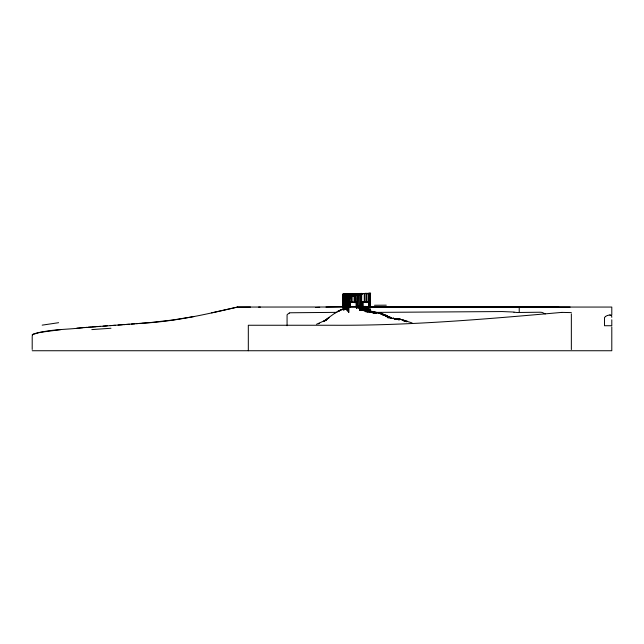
<?xml version="1.0" encoding="UTF-8"?>
<svg xmlns="http://www.w3.org/2000/svg" width="644" height="644" viewBox="0 0 644 644"><rect width="100%" height="100%" fill="white"/><g stroke="black" fill="none" stroke-linecap="round" stroke-linejoin="round"><path stroke-width="0.97" d="M343.542 305.578L343.582 295.467M344.25 305.803L344.29 295.902M345.063 306.021L345.103 296.393M345.917 296.892L345.876 306.021L344.468 306.109L345.844 306.021L345.756 296.393L344.83 296.393L344.741 306.021M346.73 297.383L346.681 306.021L346.561 296.892L345.643 296.892L345.546 306.021L345.482 296.393M347.494 306.021L347.535 297.882M348.307 306.455L348.348 298.373M349.12 306.455L349.161 298.872M343.22 305.578L343.316 295.467L344.234 295.467M343.928 305.803L344.025 295.902M343.518 294.211L343.011 294.791L343.059 294.211L347.277 296.812L347.269 297.391L343.011 294.791L343.518 294.211L347.776 296.812L347.776 297.391L346.126 297.456L347.704 297.456M346.456 297.383L346.359 306.021L346.166 296.232L357.009 293.93L357.122 294.574L354.055 295.202M347.985 306.455L348.074 298.373L349 298.373L349.04 301.964M348.79 306.455L348.935 296.168M354.53 302.704L354.667 295.097M360.616 306.512L360.833 293.994L361.727 293.994M366.396 302.616L366.541 293.849L367.434 293.849M357.645 295.652L357.187 306.037L358.676 306.037L358.676 306.48M356.905 302.261L357.356 295.652M351.31 295.982L351.568 295.25L354.482 294.735L347.527 296.884L343.268 293.881L361.719 293.423L361.67 302.181L370.139 302.181L361.598 302.366M605.537 316.534L604.491 317.54L604.491 325.727L611.792 325.727L611.792 319.81M347.527 296.884L351.31 295.58M354.482 295.129L352.324 294.485L361.719 293.423M352.324 294.888L361.719 293.825L343.268 294.284M334.735 313.258L323.819 321.098L326.548 319.762L316.542 324.278M334.735 313.403L338.374 310.891L342.012 309.41L338.374 311.479L342.012 309.353M360.415 306.109L361.799 306.021L360.415 306.294M211.651 312.847L237.531 307.059L342.809 307.003M344.001 304.934L344.001 306.914L342.962 306.914L342.962 294.26L369.084 293.471M343.324 294.501L343.606 295.137L343.324 294.501L344.709 294.236L344.822 294.88L344.709 294.236M343.735 294.984L342.793 295.185L348.871 298.897L349.821 298.695L349.821 297.898L343.268 293.881M349.62 294.509L347.454 294.067L349.62 294.107L349.08 294.622L349.62 294.107M343.445 295.137L348.219 294.147L348.34 294.791M349.821 298.695L342.793 294.389L345.087 294.896L343.735 294.179L342.793 294.389L342.825 309.804M346.577 294.59L349.281 294.678L348.742 295.202L346.577 294.59L348.742 295.202M346.577 294.992L349.281 295.081M346.383 295.21L344.258 295.636L344.138 294.992L344.419 295.636M345.273 296.256L345.152 295.612L352.614 294.042L352.735 294.678M346.086 296.216L344.5 296.465L357.009 293.93M346.287 296.876L349.362 296.248M347.18 296.852L361.397 293.825L361.517 294.461L347.301 297.488L347.18 296.852L361.92 293.753L361.928 294.332L343.059 294.791M361.517 294.461L347.462 297.488L347.341 296.852M348.871 298.1L349.821 297.898M342.962 294.26L370.123 293.262M193.892 316.558L173.099 319.963L151.485 322.411M237.58 307.108L250.492 307.043M60.858 329.623L38.616 332.537L33.391 333.995L32.248 334.864L32.498 335.637M150.157 322.531L136.456 323.682M141.777 323.248C174.266 321.622 205.991 314.377 237.515 307.059M76.861 328.166L140.344 323.377M82.979 327.667C66.203 329.897 48.284 328.891 32.337 334.719L32.329 335.452M84.275 327.563L86.9 327.353M88.228 327.249L91.359 327.007M134.878 323.811L131.255 324.085M92.261 326.943L95.932 326.669M129.444 324.222L123.825 324.64M97.896 326.516L100.512 326.331M103.072 326.138L107.25 325.84M122.368 324.745L118.037 325.059M110.213 325.623L115.365 325.252M609.393 315.029L610.665 315.077M519.458 312.477L518.967 312.509A31.443 22.234 78.6 0 1 516.053 312.412L513.984 312.147M561.89 312.396L571.333 312.606M561.689 312.404C485.882 319.118 409.938 325.695 333.769 325.252L248.318 325.26L248.318 350.738M315.536 307.502L319.706 307.277M519.611 312.477L539.31 312.235A22.138 16.744 89.7 0 1 542.176 312.461L545.267 313.926M325.961 307.027L343.002 306.681M337.07 312.348L290.259 312.775A23.256 15.078 79.6 0 0 289.341 313.016M370.01 306.713L537.539 307.003M554.911 307.059L558.734 307.051L521.229 306.995M352.614 294.042L352.574 294.678M348.219 294.147L348.179 294.791M354.683 294.147L355.577 294.147M348.968 294.284L349.861 294.284M361.928 294.332L361.509 293.753M357.122 294.574L356.848 293.93M357.42 294.711L358.362 294.711L358.676 306.037M342.978 295.282L344.564 295.282L342.978 295.54M345.152 295.612L345.434 296.256M343.695 295.717L345.273 295.717L343.695 295.974M347.277 296.812L347.776 296.812M347.953 296.747L348.903 296.747M348.187 297.882L347.269 297.882L347.172 306.021L347.108 297.383M355.383 301.746L357.388 301.746L355.383 301.964M370.493 301.746L368.497 301.746L370.493 301.964M357.162 302.181L348.621 302.181L348.67 306.914M348.621 302.366L357.162 302.366M342.89 305.2L344.765 305.2L344.765 306.15M361.856 305.24L361.067 305.24L361.01 306.294M344.017 305.312L344.902 305.312M342.874 305.578L348.662 305.642M343.582 305.803L345.039 305.803M361.856 305.715L360.664 305.715L360.664 306.294M344.427 305.86L343.268 306.037M347.921 305.86L348.807 305.86M342.793 306.037L349.716 306.077L349.716 306.914M344.017 306.15L344.902 306.15M343.582 306.262L348.332 306.294L348.364 306.914M357.17 306.294L362.097 306.294M343.952 306.48L350.247 306.455L350.247 306.914M362.097 306.48L356.502 306.423L356.502 308.355M362.242 306.423L365.768 306.423L370.638 310.36L365.43 306.423M356.961 306.512L361.711 306.512M369.873 306.568L441.663 306.761M347.921 306.697L348.807 306.697M356.631 306.866L365.567 306.866M359.489 306.914L347.639 306.914L347.639 306.455M360.487 306.947L365.446 306.947M365.76 306.914L570.133 307.059M360.584 307.059L365.542 307.059M369.873 307.059L611.792 307.059L611.8 314.997M360.672 307.172L365.728 307.277M360.865 307.389L365.824 307.389M360.962 307.494L365.921 307.494M361.051 307.607L366.017 307.607M361.147 307.711L366.203 307.824M361.34 307.937L366.299 307.937M361.429 308.041L366.396 308.041M361.526 308.154L366.484 308.154M358.096 308.355L360.028 308.355M361.622 308.259L366.581 308.259M361.719 308.371L366.774 308.476M367.788 308.387L368.127 310.271M361.904 308.589L366.863 308.589M361.598 308.693L367.917 308.693L361.598 308.83M362.838 308.919L367.893 309.023M363.031 309.136L367.99 309.136M344.089 309.265L345.796 309.265M363.119 309.241L368.086 309.241M343.952 309.434L346.472 309.378M363.216 309.353L368.175 309.353M363.313 309.458L368.368 309.571M363.498 309.684L368.465 309.684M363.594 309.788L368.553 309.788M347.188 309.925L346.472 309.925L346.488 306.021M363.691 309.901L368.65 309.901M363.788 310.006L368.746 310.006M363.876 310.118L368.932 310.223M364.069 310.336L369.028 310.336M364.166 310.44L369.125 310.44M364.254 310.553L369.221 310.553M347.857 310.738L347.188 310.738L347.301 306.021M347.993 310.907L347.921 305.642M366.573 310.988L369.374 310.988M367.048 311.1L370.292 311.1M368.159 311.205L371.145 311.205M348.501 311.374L347.993 311.374L348.066 305.86M369.06 311.318L372.208 311.43L372.208 312.171L370.123 312.171L370.123 311.43M370.123 311.535L372.61 311.535L372.61 312.268M370.525 311.648L373.005 311.648L373.005 312.34M367.144 311.728L370.292 311.849M370.968 311.752L373.343 311.752L373.343 312.445M370.453 311.921L368.159 311.921L368.159 311.1M371.363 311.865L374.301 311.97L374.301 312.734M372.208 312.082L369.06 311.994L369.06 311.205M372.498 312.082L374.856 312.082L374.856 312.936M373.118 312.195L375.573 312.195L375.597 313.435M373.343 312.34L370.525 312.268L370.525 311.535M373.923 312.3L376.338 312.3L376.338 313.435M373.802 312.445L371.363 312.445L371.363 311.752M374.695 312.412L378.141 312.517M374.301 312.582L371.902 312.582L371.902 311.865M376.499 312.63L378.656 312.63M374.856 312.734L372.498 312.734L372.498 311.97M377.006 312.734L379.3 312.734M377.65 312.847L379.686 312.847M375.573 312.936L373.118 312.936L373.118 312.082M378.036 312.952L380.073 312.952M376.338 313.161L373.923 313.161L373.923 312.195M378.422 313.065L381.385 313.177M379.735 313.282L381.578 313.282M379.928 313.395L381.763 313.395M380.121 313.499L381.956 313.499M380.306 313.612L382.335 313.717M380.693 313.829L382.528 313.829M380.878 313.942L382.721 313.942M381.264 314.047L382.906 314.047M381.264 314.159L383.413 314.264M381.771 314.377L383.607 314.377M381.956 314.481L383.8 314.481M382.158 314.594L384.057 314.594M382.673 314.699L384.315 314.699M382.673 314.811L384.701 314.924M383.051 315.029L384.959 315.029M383.309 315.141L385.885 315.141M384.428 315.246L386.078 315.246M384.428 315.359L386.456 315.463M384.814 315.576L386.65 315.576M384.999 315.689L386.835 315.689M385.192 315.793L387.028 315.793M385.764 316.011L387.599 316.124M385.949 316.228L387.793 316.228M386.142 316.341L387.978 316.341M386.336 316.454L388.171 316.454L388.171 318.176M387.092 316.776L388.743 316.776M387.092 316.888L388.936 316.888M387.286 316.993L389.121 316.993M387.479 317.106L390.24 317.21M388.59 317.323L390.433 317.323M388.783 317.436L390.618 317.436M388.976 317.54L390.811 317.54M389.161 317.653L391.005 317.653M389.354 317.758L391.383 317.87M390.304 318.2L391.954 318.2M390.304 318.305L392.333 318.418M32.2 350.738L611.792 350.738L611.8 326.911M258.622 307.075L260.345 307.083M374.011 312.404L502.199 311.551L512.954 312.018A57.839 41.989 -70 0 1 513.976 312.195M347.454 294.067L349.08 294.219M352.324 294.485L354.482 294.735M392.969 318.225C397.533 319.778 402.693 318.587 406.799 321.742M412.079 322.902L403.893 320.39L406.622 321.678M360.028 310.271L360.028 306.423L364.89 310.36L364.89 311.132M359.69 310.271L359.69 306.423L364.552 310.36M361.236 293.825L361.356 294.461M346.327 296.232L346.448 296.876M349.362 299.532L349.821 302.326M611.776 317.323L611.72 316.679A67.04 30.284 -10.4 0 0 611.567 315.616L611.43 315.496A52.132 4.886 -1.9 0 0 610.633 315.085M366.895 293.849L367.04 302.616M361.179 293.994L361.397 306.512M355.045 295.097L355.182 302.704M349.354 296.168L349.475 302.752M349.805 298.872L349.901 306.455M347.374 297.383L347.438 303.139M343.469 294.211L343.477 294.791M349.539 298.872L349.579 306.455M358.096 294.711L358.104 298.486M348.726 298.373L348.742 301.964M347.913 297.882L347.953 306.021M344.669 295.902L344.709 305.803M343.96 295.467L344.001 305.578M571.349 313.845L571.349 349.547M519.233 307.059L519.233 312.485M374.695 312.3L374.695 313.435M373.802 311.865L373.802 312.582M371.717 311.318L371.717 312.082M370.968 311.648L370.968 312.34M370.461 293.447L370.461 306.914M370.308 301.964L370.308 306.914M370.067 293.447L370.067 310.593M369.737 311.1L369.737 311.849M369.624 306.914L349.346 306.914M369.632 311.318L369.632 312.082M369.471 311.1L369.471 311.728M369.318 293.608L369.318 306.914M369.221 306.914L369.141 301.746M368.988 293.262L369.044 306.914M368.65 293.447L368.65 306.914M367.466 311.1L367.466 311.849M367.048 310.988L367.048 312.227L366.951 310.988M366.066 293.559L366.066 302.141M365.824 309.957L365.921 311.801M365.768 306.423L365.768 308.331M365.728 309.828L365.728 311.664M365.567 306.729L365.567 308.476M365.639 309.708L365.639 311.527M365.542 309.708L365.542 311.398M364.762 310.666L370.437 310.794L363.949 310.794M364.649 293.559L364.649 302.141M364.263 293.559L364.263 302.141M363.208 301.964L363.208 306.914M362.379 308.387L362.379 310.271M362.129 301.964L362.129 306.914M362.033 302.181L361.984 306.914M362.041 308.387L362 310.456M361.807 308.371L361.904 310.456M361.719 308.259L361.719 310.207M361.59 301.964L361.646 306.914M361.622 308.154L361.622 310.078M361.429 307.937L361.526 309.957M361.284 305.24L361.284 305.715M361.34 307.824L361.34 310.472M361.147 307.607L361.244 310.472M361.051 307.494L361.051 310.207M360.865 307.277L360.962 310.078M360.769 307.172L360.769 309.828M360.672 307.059L360.672 310.424M360.487 306.842L360.584 310.424M360.39 306.729L360.39 310.167M360.205 293.487L360.294 310.046M359.867 294.614L359.891 310.223M357.283 293.777L357.283 299.404M357.195 301.964L357.122 306.914M356.84 306.423L356.84 308.355M356.631 306.729L356.631 308.476M356.035 301.746L356.116 306.914M355.81 293.592L355.858 302.221M355.472 293.777L355.472 302.221M352.888 293.881L352.888 301.899M351.471 293.881L351.471 301.899M351.077 296.892L351.077 301.899M350.094 301.964L350.094 306.914M348.935 301.746L348.959 306.914M348.911 306.914L348.911 312.437L348.501 312.437L348.476 301.964M348.154 306.455L348.154 306.914M347.341 306.021L347.341 306.48M346.826 306.021L346.826 306.48M346.528 306.021L346.528 306.48M346.013 306.021L346.013 306.48M345.715 306.021L345.764 309.378M345.675 306.021L345.675 306.48M345.208 306.021L345.208 306.48M345.055 306.48L345.055 309.297M344.91 306.021L344.91 306.48M344.484 295.024L344.459 306.48M344.347 306.48L344.347 309.265M344.162 305.312L344.089 309.434M344.001 294.067L344.001 300.99M343.952 306.037L343.952 310.247M343.703 294.099L343.703 300.998M343.703 304.942L343.703 309.804M343.614 294.067L343.614 300.99M343.614 304.934L343.614 306.914M343.437 309.804L343.389 305.578M287.071 325.727L287.071 314.819A15.488 9.998 85.6 0 1 289.357 313.065M32.208 336.329L32.2 349.434M386.279 305.176A302.527 1.055 -0.5 0 1 374.502 305.256M58.62 322.692A373.045 14.096 -7.2 0 1 42.174 325.139M91.818 329.607A545.54 17.291 -1 0 1 110.977 328.255M609.264 315.021A53.75 6.327 2.6 0 1 607.614 315.463M607.244 315.544A60.939 17.984 7.1 0 1 605.416 316.486M329.277 317.428L323.819 321.598L329.277 317.452M319.271 323.336L318.361 323.723L319.271 323.336M398.427 319.054L396.607 319.247L392.969 318.241L399.336 319.867L392.969 318.305C396.559 319.698 400.488 318.458 403.893 320.487L400.246 319.15L392.969 318.418L396.607 319.287L400.246 319.263L398.427 319.054M370.614 293.262L368.505 293.447L370.614 293.262M366.219 293.374L364.11 293.559L366.219 293.374M357.428 293.592L355.319 293.777L357.428 293.592M361.823 293.487L359.714 293.664L361.823 293.487M353.041 293.704L350.932 293.881L353.041 293.704M348.646 293.809L346.536 293.994L348.646 293.809M345.57 293.889L343.461 294.067L345.57 293.889M346.891 296.707L345.313 296.964L346.891 296.707M348.517 297.697L346.939 297.955L348.517 297.697M349.33 298.196L347.744 298.446L349.33 298.196M350.135 298.687L348.557 298.945L350.135 298.687M350.288 301.746L348.283 301.964L350.288 301.746M363.401 301.746L361.397 301.964L363.401 301.746M396.607 319.038L394.788 318.965L396.607 319.054M407.531 321.348L403.893 321.187L407.531 321.388"/></g></svg>
